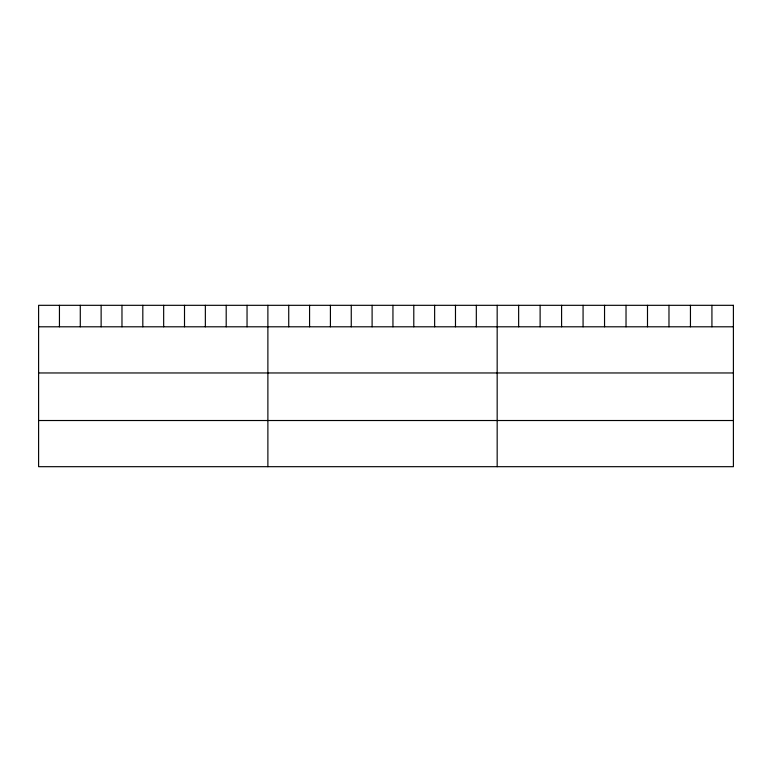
<?xml version="1.0" encoding="UTF-8"?>
<svg xmlns="http://www.w3.org/2000/svg" width="772" height="772" viewBox="0 0 772 772"><rect width="100%" height="100%" fill="white"/><g stroke="black" fill="none" stroke-linecap="round" stroke-linejoin="round"><path stroke-width="1.16" d="M38.6 326.797L733.4 326.797M38.6 372.963L733.4 372.963M38.6 420.518L733.4 420.518M711.929 305.316L711.929 326.797M690.448 305.316L690.448 326.797M668.977 305.316L668.977 326.797M647.496 305.316L647.496 326.797M626.024 305.316L626.024 326.797M604.544 305.316L604.544 326.797M583.072 305.316L583.072 326.797M561.591 305.316L561.591 326.797M540.12 305.316L540.12 326.797M518.639 305.316L518.639 326.797M497.168 305.316L497.168 466.684M476.324 305.316L476.324 326.797M455.48 305.316L455.48 326.797M434.636 305.316L434.636 326.797M413.792 305.316L413.792 326.797M392.948 305.316L392.948 326.797M372.104 305.316L372.104 326.797M351.26 305.316L351.26 326.797M330.416 305.316L330.416 326.797M309.572 305.316L309.572 326.797M288.728 305.316L288.728 326.797M267.884 305.316L267.884 466.684M247.04 305.316L247.04 326.797M226.196 305.316L226.196 326.797M205.352 305.316L205.352 326.797M184.508 305.316L184.508 326.797M163.664 305.316L163.664 326.797M142.82 305.316L142.82 326.797M121.976 305.316L121.976 326.797M101.132 305.316L101.132 326.797M80.288 305.316L80.288 326.797M59.444 305.316L59.444 326.797M733.4 305.316L38.6 305.316L38.6 466.684L733.4 466.684L733.4 305.316"/></g></svg>
